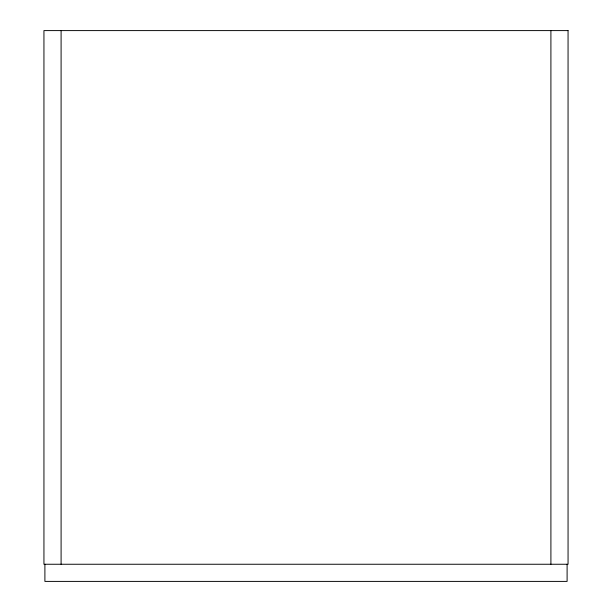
<?xml version="1.0" encoding="UTF-8"?>
<svg xmlns="http://www.w3.org/2000/svg" width="612" height="612" viewBox="0 0 612 612"><rect width="100%" height="100%" fill="white"/><g stroke="black" fill="none" stroke-linecap="round" stroke-linejoin="round"><path stroke-width="0.92" d="M567.102 564.249L567.102 581.4L44.898 581.4L44.898 564.249M550.907 30.6L550.907 564.249M61.093 30.6L61.093 564.249M568.058 30.6L43.942 30.6L43.942 564.249L568.058 564.249L568.058 30.6"/></g></svg>
